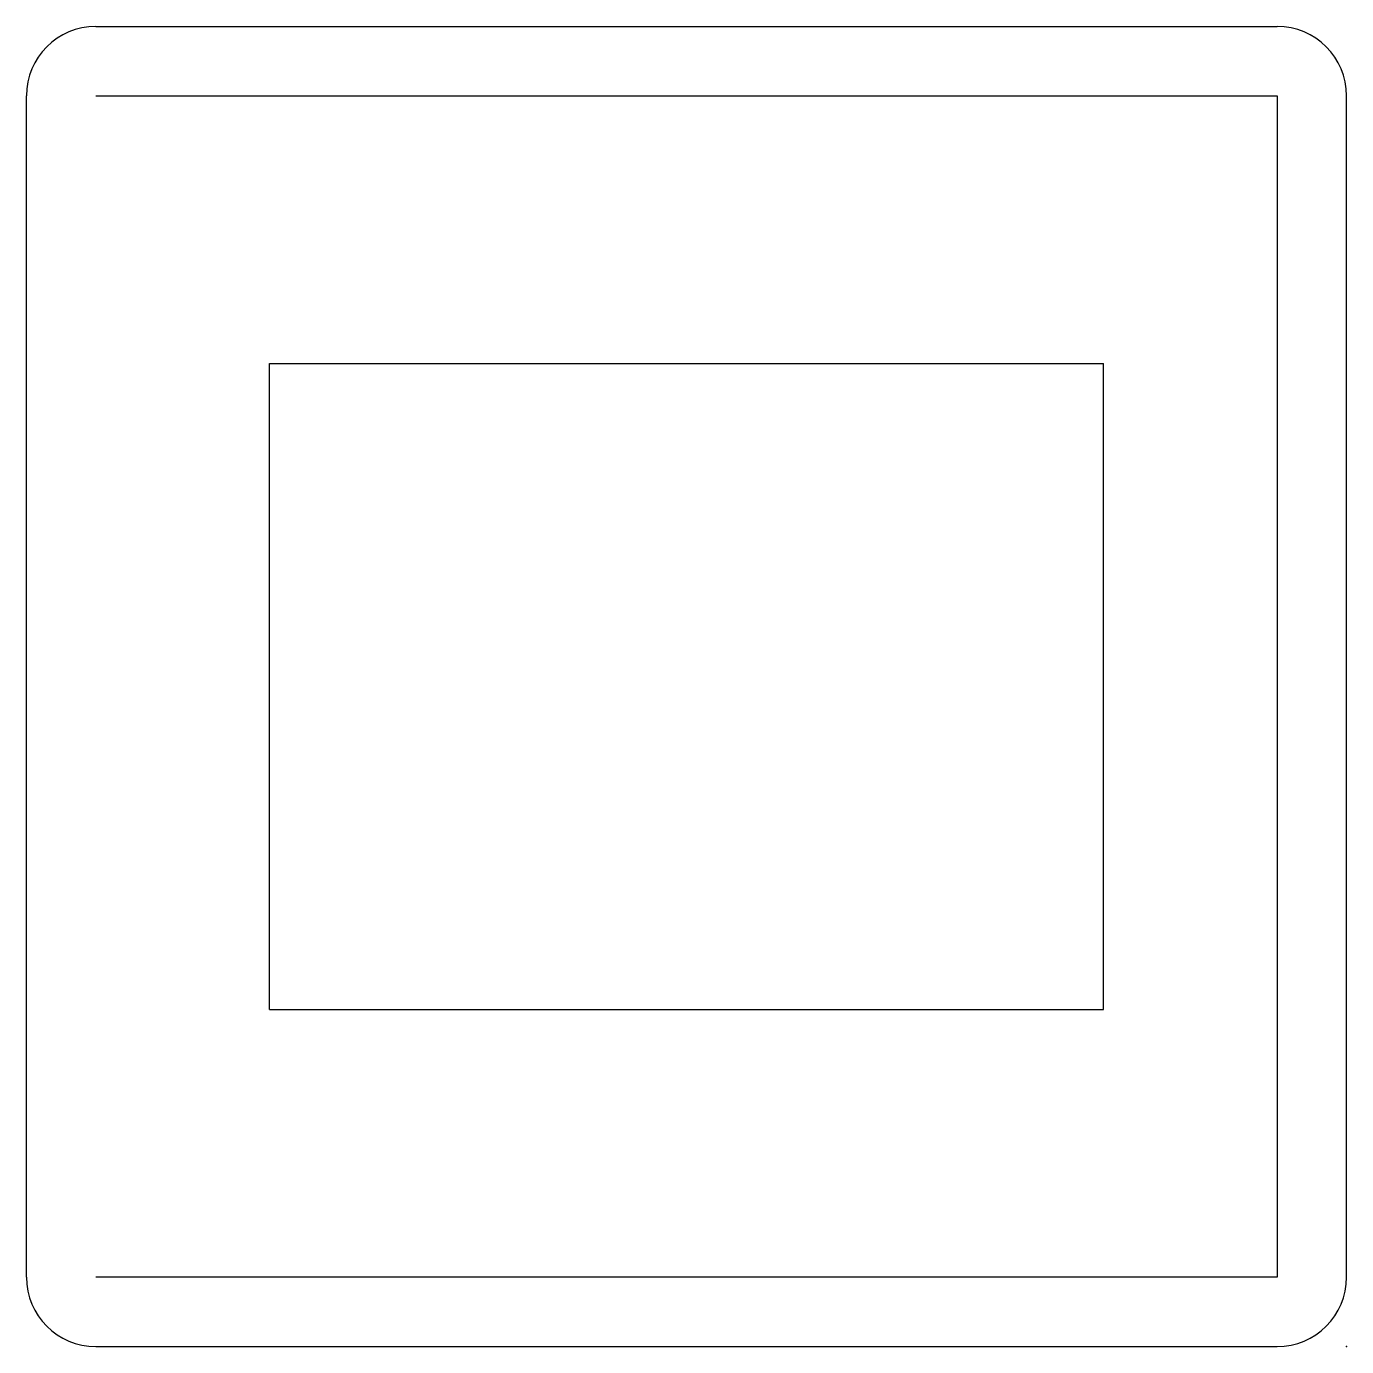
# Model space of a CAD drawing. Header units: millimetres. Extents: x -9.5 to 9.5, y -9.5 to 9.5.
import ezdxf

# ---------------------------------------------------------------- set-up
doc = ezdxf.new("R2010")
doc.units = ezdxf.units.MM
doc.header["$PDSIZE"] = -1

msp = doc.modelspace()

# ---------------------------------------------------------------- linework, layer by layer
at = {"color": 7, "linetype": 'Continuous'}
for p, q in [((-8.5, 9.5), (8.5, 9.5)), ((-9.5, -8.5), (-9.5, 8.5)), ((-8.5, 8.5), (8.5, 8.5)), ((8.5, 8.5), (8.5, -8.5)), ((9.5, -8.5), (9.5, 8.5)), ((-6, -4.65), (-6, 4.65)), ((-6, 4.65), (6, 4.65)), ((6, -4.65), (6, 4.65)), ((-6, -4.65), (6, -4.65)), ((8.5, -8.5), (-8.5, -8.5)), ((-8.5, -9.5), (8.5, -9.5))]:
    msp.add_line(p, q, dxfattribs=at)
for centre, start, end in [((-8.5, 8.5), 90, 180), ((8.5, 8.5), 0, 90), ((-8.5, -8.5), 180, 270), ((8.5, -8.5), 270, 0)]:
    msp.add_arc(centre, 1, start, end, dxfattribs=at)
msp.add_point((9.5, -9.5), dxfattribs=at)

doc.saveas('drawing.dxf')
